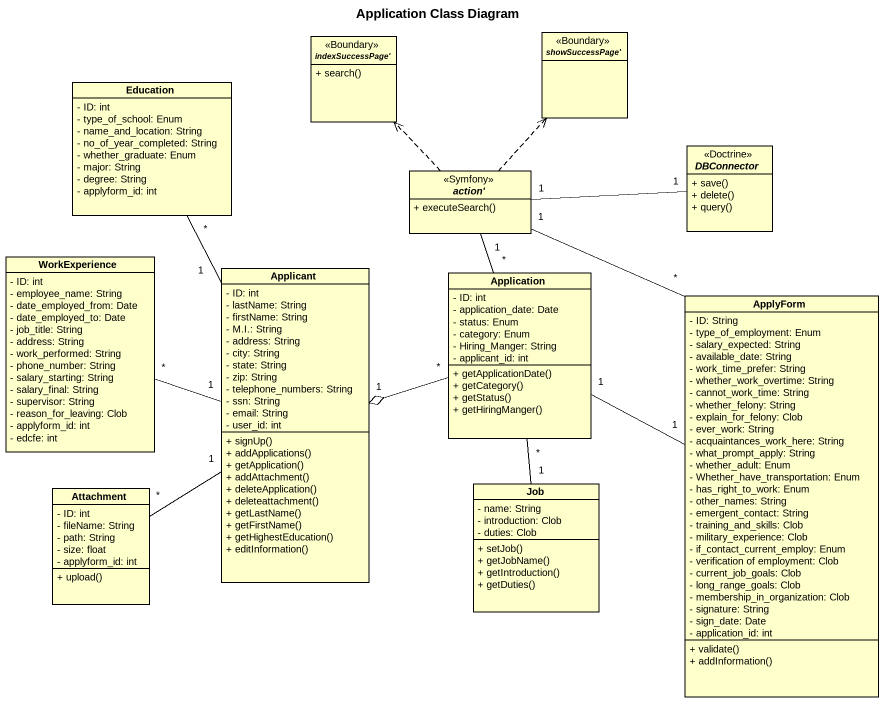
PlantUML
@startuml
title Application Class Diagram
hide circle
hide empty members
skinparam classAttributeIconSize 0
interface "showSuccessPage'" as showSuccessPage <<Boundary>>
interface "indexSuccessPage'" as indexSuccessPage <<Boundary>> {
  + search()
}
class Education {
  - ID: int
  - type_of_school: Enum
  - name_and_location: String
  - no_of_year_completed: String
  - whether_graduate: Enum
  - major: String
  - degree: String
  - applyform_id: int
}
interface DBConnector <<Doctrine>> {
  + save()
  + delete()
  + query()
}
interface "action'" as action_ <<Symfony>> {
  + executeSearch()
}
class WorkExperience {
  - ID: int
  - employee_name: String
  - date_employed_from: Date
  - date_employed_to: Date
  - job_title: String
  - address: String
  - work_performed: String
  - phone_number: String
  - salary_starting: String
  - salary_final: String
  - supervisor: String
  - reason_for_leaving: Clob
  - applyform_id: int
  - edcfe: int
}
class Applicant {
  - ID: int
  - lastName: String
  - firstName: String
  - M.I.: String
  - address: String
  - city: String
  - state: String
  - zip: String
  - telephone_numbers: String
  - ssn: String
  - email: String
  - user_id: int
  + signUp()
  + addApplications()
  + getApplication()
  + addAttachment()
  + deleteApplication()
  + deleteattachment()
  + getLastName()
  + getFirstName()
  + getHighestEducation()
  + editInformation()
}
class Application {
  - ID: int
  - application_date: Date
  - status: Enum
  - category: Enum
  - Hiring_Manger: String
  - applicant_id: int
  + getApplicationDate()
  + getCategory()
  + getStatus()
  + getHiringManger()
}
class ApplyForm {
  - ID: String
  - type_of_employment: Enum
  - salary_expected: String
  - available_date: String
  - work_time_prefer: String
  - whether_work_overtime: String
  - cannot_work_time: String
  - whether_felony: String
  - explain_for_felony: Clob
  - ever_work: String
  - acquaintances_work_here: String
  - what_prompt_apply: String
  - whether_adult: Enum
  - Whether_have_transportation: Enum
  - has_right_to_work: Enum
  - other_names: String
  - emergent_contact: String
  - training_and_skills: Clob
  - military_experience: Clob
  - if_contact_current_employ: Enum
  - verification of employment: Clob
  - current_job_goals: Clob
  - long_range_goals: Clob
  - membership_in_organization: Clob
  - signature: String
  - sign_date: Date
  - application_id: int
  + validate()
  + addInformation()
}
class Attachment {
  - ID: int
  - fileName: String
  - path: String
  - size: float
  - applyform_id: int
  + upload()
}
class Job {
  - name: String
  - introduction: Clob
  - duties: Clob
  + setJob()
  + getJobName()
  + getIntroduction()
  + getDuties()
}
Education "*" -- "1" Applicant
action_ .up.> showSuccessPage
action_ .up.> indexSuccessPage
action_ "1" -right- "1" DBConnector
action_ "1" -- "*" Application
action_ "1" -- "*" ApplyForm
WorkExperience "*" -right- "1" Applicant
Application "*" -left-o "1" Applicant
Application "1" -right- "1" ApplyForm
Application "*" -- "1" Job
Attachment "*" -up- "1" Applicant
@enduml
